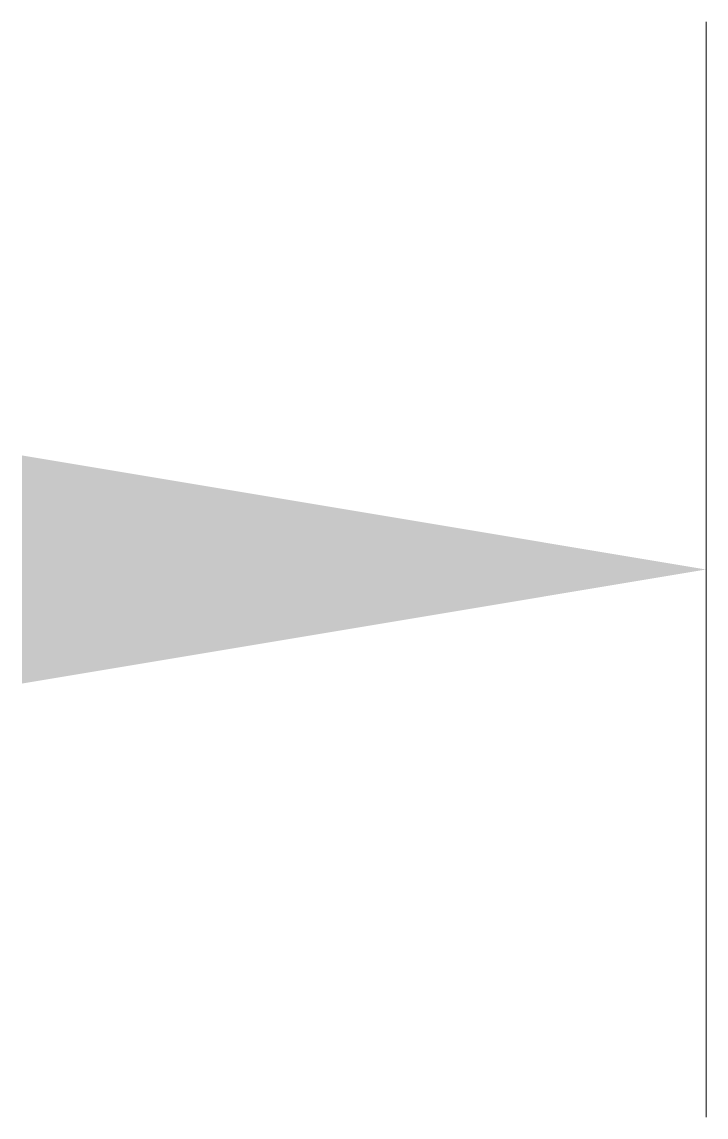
# Model space of a CAD drawing. Extents: x -5 to 0, y -4 to 4.
import ezdxf

# ---------------------------------------------------------------- set-up
doc = ezdxf.new("R2010")
doc.units = 0
doc.header["$LTSCALE"] = 25
doc.header["$MEASUREMENT"] = 0
doc.layers.get('0').update_dxf_attribs({"linetype": 'CONTINUOUS'})

msp = doc.modelspace()

# ---------------------------------------------------------------- linework, layer by layer
at = {"color": 0, "linetype": 'ByBlock', "lineweight": 18}
msp.add_line((0, 4), (0, -4), dxfattribs=at)
msp.add_solid([(-5, 0.8333), (-5, -0.8333), (0, 0)], dxfattribs=at)

doc.saveas('drawing.dxf')
